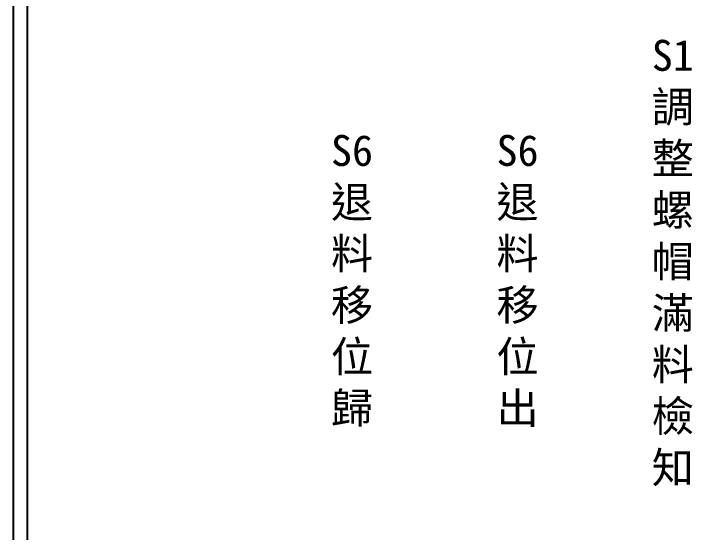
# Model space of a CAD drawing. Extents: x 325 to 612, y 3 to 207.
# Drawn here: x 325.3 to 386.8, y 50 to 97 of the extents above; entities that cross this region are included whole.
import ezdxf

# ---------------------------------------------------------------- set-up
doc = ezdxf.new("R2010")
doc.units = 0
doc.layers.add('圖框層', color=7, linetype='CONTINUOUS')
doc.layers.add('標尺寸層', color=3, linetype='CONTINUOUS')
doc.styles.add('CNS', font='romanc.shx', dxfattribs={"bigfont": 'chineset.shx'})

msp = doc.modelspace()

# ---------------------------------------------------------------- linework, layer by layer
at = {"layer": '圖框層', "color": 7}
for p, q in [((325.319, 3), (325.319, 206.969)), ((326.569, 4.25), (326.569, 205.719))]:
    msp.add_line(p, q, dxfattribs=at)

# ---------------------------------------------------------------- texts
at = {"layer": '標尺寸層', "color": 7, "char_height": 2.8, "width": 4.96081, "attachment_point": 5, "style": 'CNS'}
for s, insert in [('{\\fDFKai-SB|b0|i0|c136|p65;S1調整螺帽滿料檢知}', (385.057, 74.395)), ('{\\fDFKai-SB|b0|i0|c136|p65;S6退料移位歸}', (355.988, 72.779)), ('{\\fDFKai-SB|b0|i0|c136|p65;S6退料移位出}', (370.988, 72.779))]:
    msp.add_mtext(s, dxfattribs=dict(at, insert=insert))

doc.saveas('drawing.dxf')
